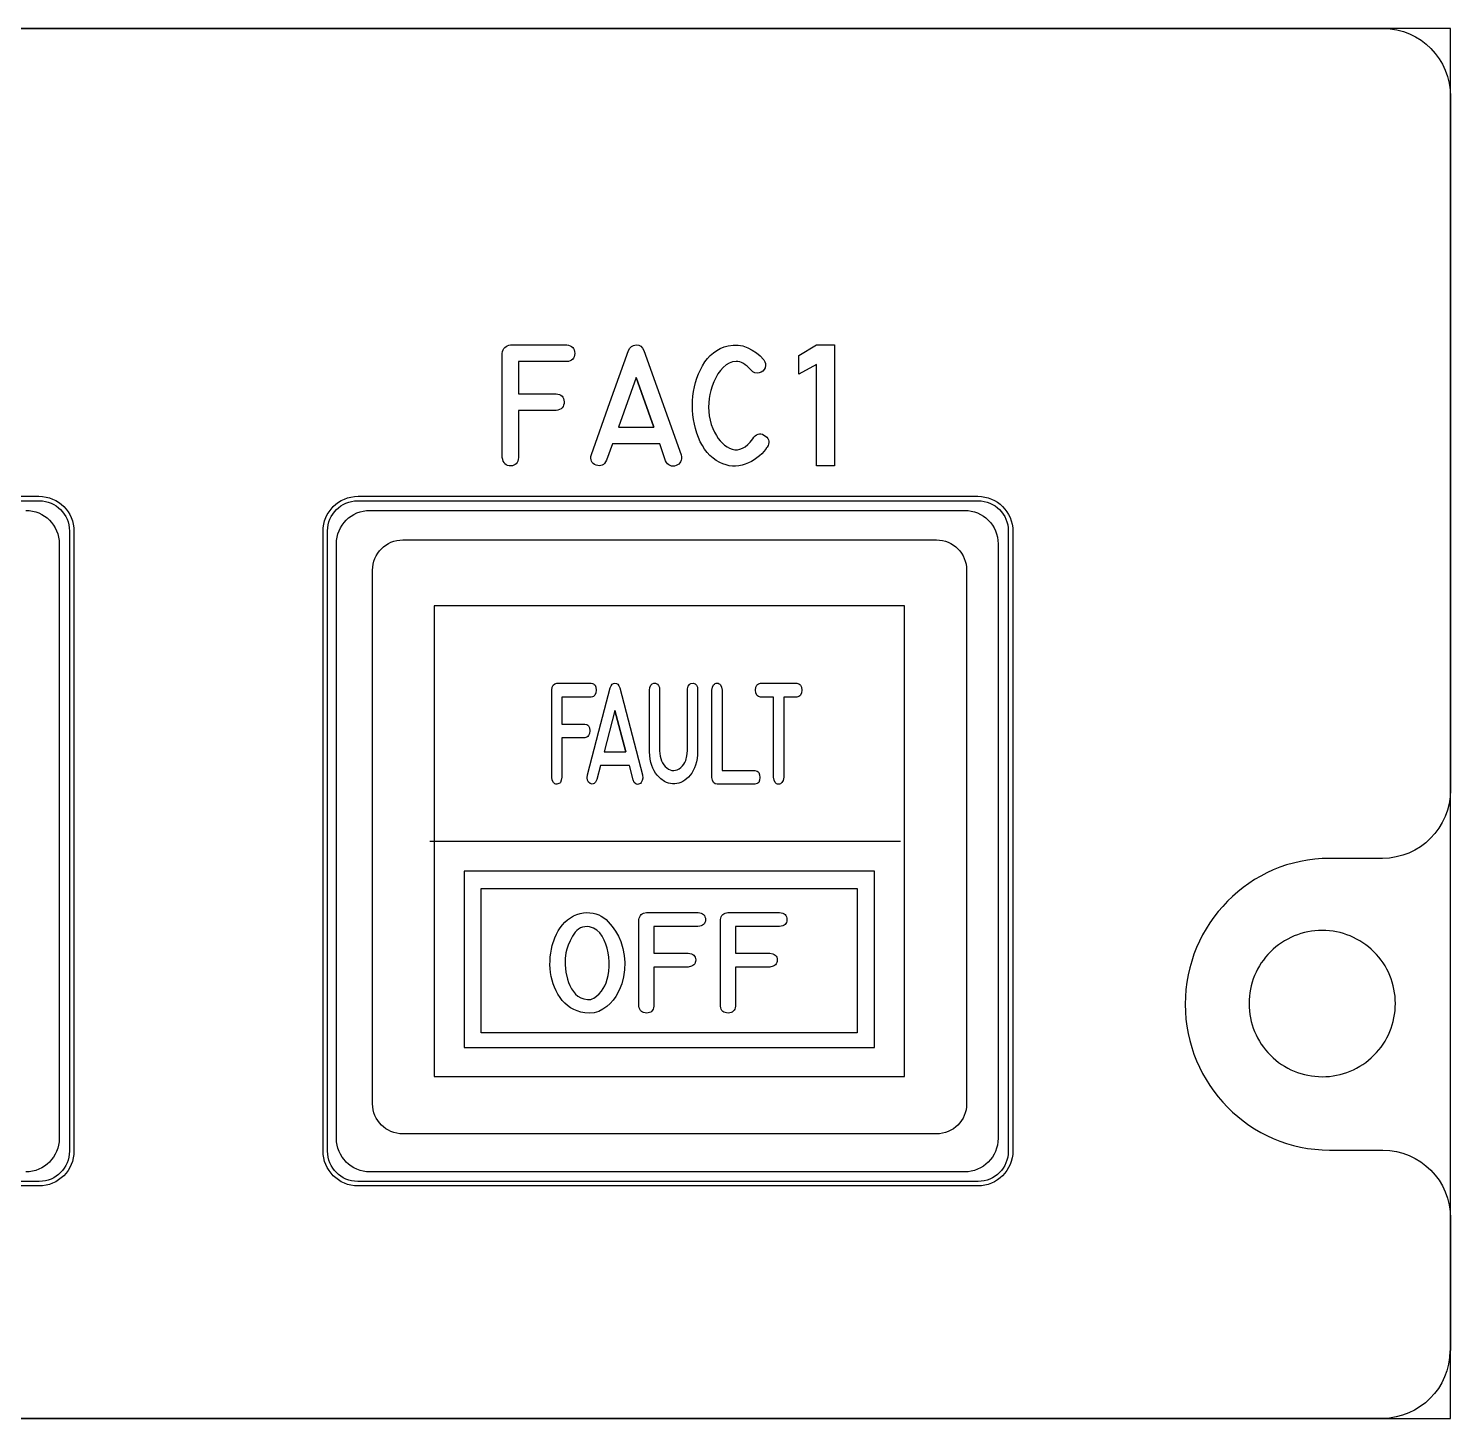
# Model space of a CAD drawing. Extents: x 27 to 704, y 10 to 614.
# Drawn here: x 123.61 to 171.97, y 367.03 to 414.31 of the extents above; entities that cross this region are included whole.
import ezdxf

# ---------------------------------------------------------------- set-up
doc = ezdxf.new("R2010")
doc.units = 0
for name, color, linetype in [('_BACKPANEL', 5, 'CONTINUOUS'), ('_ENGRAVING', 105, 'CONTINUOUS'), ('_LABELS', 30, 'CONTINUOUS'), ('_TOPLAYER', 1, 'CONTINUOUS')]:
    doc.layers.add(name, color=color, linetype=linetype)

msp = doc.modelspace()

# ---------------------------------------------------------------- linework, layer by layer
at = {"layer": '_BACKPANEL'}
for points in [[(26.965, 414.312), (26.965, 409.584), (26.965, 400.128), (26.965, 381.215), (26.965, 376.486), (26.965, 367.03), (171.965, 367.03), (171.965, 376.486), (171.965, 381.215), (171.965, 400.128), (171.965, 409.584), (171.965, 414.312)], [(134.806, 398.246), (155.901, 398.246), (156.006, 398.241), (156.109, 398.225), (156.207, 398.2), (156.302, 398.166), (156.392, 398.122), (156.476, 398.071), (156.555, 398.012), (156.628, 397.946), (156.694, 397.873), (156.753, 397.794), (156.805, 397.709), (156.848, 397.619), (156.882, 397.525), (156.908, 397.426), (156.923, 397.324), (156.928, 397.219), (156.928, 376.124), (156.923, 376.018), (156.908, 375.916), (156.882, 375.817), (156.848, 375.723), (156.805, 375.633), (156.753, 375.548), (156.694, 375.469), (156.628, 375.396), (156.555, 375.33), (156.476, 375.271), (156.392, 375.22), (156.302, 375.177), (156.207, 375.142), (156.109, 375.117), (156.006, 375.101), (155.901, 375.096), (134.806, 375.096), (134.7, 375.101), (134.598, 375.117), (134.499, 375.142), (134.405, 375.177), (134.315, 375.22), (134.23, 375.271), (134.151, 375.33), (134.079, 375.396), (134.012, 375.469), (133.953, 375.548), (133.902, 375.633), (133.859, 375.723), (133.824, 375.817), (133.799, 375.916), (133.784, 376.018), (133.778, 376.124), (133.778, 397.219), (133.784, 397.324), (133.799, 397.426), (133.824, 397.525), (133.859, 397.619), (133.902, 397.709), (133.953, 397.794), (134.012, 397.873), (134.079, 397.946), (134.151, 398.012), (134.23, 398.071), (134.315, 398.122), (134.405, 398.166), (134.499, 398.2), (134.598, 398.225), (134.7, 398.241)]]:
    msp.add_lwpolyline(points, close=True, dxfattribs=at)
msp.add_lwpolyline([(102.88, 398.246), (123.975, 398.246), (124.081, 398.241), (124.183, 398.225), (124.281, 398.2), (124.376, 398.165), (124.466, 398.122), (124.55, 398.071), (124.629, 398.012), (124.702, 397.946), (124.768, 397.873), (124.828, 397.794), (124.879, 397.709), (124.922, 397.619), (124.956, 397.525), (124.982, 397.426), (124.997, 397.324), (125.002, 397.218), (125.002, 376.123), (124.997, 376.018), (124.982, 375.916), (124.956, 375.817), (124.922, 375.723), (124.879, 375.633), (124.828, 375.548), (124.768, 375.469), (124.702, 375.396), (124.629, 375.33), (124.55, 375.271), (124.466, 375.219), (124.376, 375.176), (124.281, 375.142), (124.183, 375.117), (124.081, 375.101), (123.975, 375.096), (102.88, 375.096)], dxfattribs=at)
msp.add_lwpolyline([(167.601, 378.658, 0.414214), (170.09, 381.146, 0.414214), (167.601, 383.634, 0.414214), (165.113, 381.146, 0.414214)], format="xyb", close=True, dxfattribs=at)
at = {"layer": '_ENGRAVING'}
for points in [[(139.721, 399.716), (139.721, 403.26), (139.733, 403.323), (139.752, 403.378), (139.777, 403.425), (139.808, 403.464), (139.847, 403.496), (139.892, 403.52), (139.943, 403.537), (140.001, 403.546), (141.91, 403.546), (141.974, 403.536), (142.03, 403.52), (142.077, 403.495), (142.115, 403.464), (142.145, 403.424), (142.167, 403.378), (142.179, 403.323), (142.184, 403.261), (142.179, 403.2), (142.166, 403.146), (142.145, 403.099), (142.114, 403.06), (142.075, 403.029), (142.027, 403.005), (141.971, 402.989), (141.906, 402.981), (140.275, 402.981), (140.275, 401.882), (141.547, 401.882), (141.611, 401.873), (141.666, 401.858), (141.713, 401.834), (141.752, 401.804), (141.782, 401.767), (141.804, 401.722), (141.818, 401.67), (141.823, 401.611), (141.819, 401.551), (141.807, 401.498), (141.786, 401.452), (141.756, 401.412), (141.717, 401.378), (141.669, 401.352), (141.612, 401.331), (141.547, 401.317), (140.275, 401.317), (140.275, 399.716), (140.266, 399.651), (140.251, 399.594), (140.228, 399.546), (140.198, 399.507), (140.161, 399.476), (140.117, 399.454), (140.066, 399.44), (140.008, 399.435), (139.949, 399.438), (139.897, 399.451), (139.851, 399.472), (139.812, 399.503), (139.78, 399.543), (139.753, 399.591), (139.734, 399.649)], [(142.75, 399.818), (143.382, 401.59), (144.016, 403.361), (144.056, 403.441), (144.113, 403.498), (144.185, 403.533), (144.274, 403.546), (144.363, 403.535), (144.436, 403.501), (144.493, 403.442), (144.534, 403.361), (145.798, 399.808), (145.809, 399.741), (145.81, 399.679), (145.802, 399.624), (145.786, 399.575), (145.76, 399.533), (145.725, 399.496), (145.681, 399.466), (145.629, 399.443), (145.573, 399.427), (145.521, 399.422), (145.472, 399.428), (145.426, 399.444), (145.384, 399.47), (145.344, 399.507), (145.308, 399.554), (145.276, 399.611), (145.073, 400.186), (143.465, 400.186), (143.268, 399.626), (143.235, 399.568), (143.199, 399.52), (143.159, 399.484), (143.115, 399.458), (143.069, 399.442), (143.019, 399.437), (142.966, 399.443), (142.909, 399.46), (142.856, 399.485), (142.812, 399.515), (142.778, 399.551), (142.753, 399.593), (142.738, 399.641), (142.732, 399.694), (142.736, 399.754)], [(148.727, 400.074), (148.709, 400.048), (148.699, 400.033), (148.691, 400.021), (148.621, 399.932), (148.546, 399.849), (148.465, 399.773), (148.379, 399.703), (148.288, 399.64), (148.191, 399.584), (148.089, 399.535), (147.982, 399.492), (147.873, 399.458), (147.764, 399.436), (147.655, 399.426), (147.547, 399.427), (147.439, 399.44), (147.331, 399.465), (147.224, 399.501), (147.118, 399.549), (146.998, 399.617), (146.887, 399.697), (146.783, 399.787), (146.688, 399.888), (146.602, 400), (146.523, 400.123), (146.453, 400.256), (146.391, 400.401), (146.337, 400.552), (146.292, 400.704), (146.254, 400.858), (146.225, 401.014), (146.204, 401.171), (146.192, 401.329), (146.188, 401.489), (146.192, 401.65), (146.204, 401.81), (146.225, 401.967), (146.254, 402.121), (146.292, 402.272), (146.338, 402.419), (146.393, 402.563), (146.456, 402.703), (146.527, 402.84), (146.607, 402.97), (146.695, 403.086), (146.792, 403.19), (146.898, 403.281), (147.012, 403.36), (147.135, 403.426), (147.266, 403.479), (147.405, 403.52), (147.571, 403.545), (147.736, 403.542), (147.901, 403.512), (148.066, 403.454), (148.223, 403.375), (148.366, 403.282), (148.494, 403.174), (148.606, 403.051), (148.616, 403.037), (148.653, 402.976), (148.671, 402.911), (148.671, 402.844), (148.654, 402.773), (148.622, 402.708), (148.578, 402.656), (148.524, 402.618), (148.459, 402.593), (148.384, 402.584), (148.313, 402.596), (148.244, 402.63), (148.178, 402.686), (148.048, 402.822), (147.983, 402.875), (147.919, 402.918), (147.856, 402.95), (147.793, 402.973), (147.731, 402.985), (147.67, 402.987), (147.551, 402.97), (147.438, 402.93), (147.332, 402.867), (147.232, 402.782), (147.139, 402.679), (147.055, 402.562), (146.979, 402.432), (146.911, 402.288), (146.853, 402.14), (146.807, 401.996), (146.774, 401.857), (146.753, 401.723), (146.74, 401.576), (146.737, 401.429), (146.743, 401.282), (146.76, 401.134), (146.787, 400.988), (146.825, 400.846), (146.876, 400.709), (146.938, 400.576), (146.999, 400.467), (147.064, 400.368), (147.133, 400.281), (147.206, 400.203), (147.282, 400.137), (147.362, 400.081), (147.447, 400.037), (147.535, 400.002), (147.624, 399.983), (147.714, 399.981), (147.802, 399.997), (147.89, 400.032), (147.978, 400.085), (148.065, 400.156), (148.152, 400.245), (148.238, 400.353), (148.275, 400.405), (148.322, 400.452), (148.369, 400.486), (148.417, 400.509), (148.466, 400.52), (148.515, 400.52), (148.565, 400.508), (148.615, 400.484), (148.667, 400.448), (148.713, 400.406), (148.748, 400.363), (148.772, 400.318), (148.785, 400.272), (148.787, 400.224), (148.778, 400.175), (148.758, 400.125)], [(151.014, 399.437), (150.4, 399.437), (150.4, 402.882), (149.81, 402.552), (149.81, 403.185), (150.4, 403.546), (151.014, 403.546)], [(144.871, 400.751), (144.272, 402.439), (143.669, 400.751)], [(144.272, 402.439), (144.871, 400.751)], [(134.816, 398.399), (155.891, 398.399), (156.013, 398.393), (156.132, 398.375), (156.246, 398.346), (156.355, 398.306), (156.459, 398.256), (156.558, 398.197), (156.649, 398.128), (156.734, 398.051), (156.81, 397.967), (156.879, 397.875), (156.938, 397.777), (156.988, 397.673), (157.028, 397.564), (157.058, 397.449), (157.076, 397.331), (157.082, 397.209), (157.082, 376.133), (157.076, 376.011), (157.058, 375.893), (157.028, 375.779), (156.988, 375.669), (156.938, 375.565), (156.879, 375.467), (156.81, 375.375), (156.734, 375.291), (156.649, 375.214), (156.558, 375.146), (156.459, 375.086), (156.355, 375.036), (156.246, 374.996), (156.132, 374.967), (156.013, 374.949), (155.891, 374.943), (134.816, 374.943), (134.694, 374.949), (134.575, 374.967), (134.461, 374.996), (134.351, 375.036), (134.247, 375.086), (134.149, 375.146), (134.057, 375.214), (133.973, 375.291), (133.896, 375.375), (133.828, 375.467), (133.768, 375.565), (133.718, 375.669), (133.678, 375.779), (133.649, 375.893), (133.631, 376.011), (133.625, 376.133), (133.625, 397.209), (133.631, 397.331), (133.649, 397.449), (133.678, 397.564), (133.718, 397.673), (133.768, 397.777), (133.828, 397.875), (133.896, 397.967), (133.973, 398.051), (134.057, 398.128), (134.149, 398.197), (134.247, 398.256), (134.351, 398.306), (134.461, 398.346), (134.575, 398.375), (134.694, 398.393)], [(135.224, 397.921), (155.44, 397.921), (155.557, 397.915), (155.67, 397.898), (155.78, 397.87), (155.885, 397.832), (155.985, 397.784), (156.079, 397.727), (156.167, 397.661), (156.248, 397.587), (156.322, 397.506), (156.387, 397.418), (156.444, 397.324), (156.492, 397.224), (156.53, 397.119), (156.559, 397.01), (156.576, 396.896), (156.582, 396.779), (156.582, 376.563), (156.576, 376.446), (156.559, 376.332), (156.53, 376.223), (156.492, 376.118), (156.444, 376.018), (156.387, 375.924), (156.322, 375.836), (156.248, 375.755), (156.167, 375.681), (156.079, 375.616), (155.985, 375.559), (155.885, 375.511), (155.78, 375.472), (155.67, 375.444), (155.557, 375.427), (155.44, 375.421), (135.224, 375.421), (135.107, 375.427), (134.993, 375.444), (134.883, 375.472), (134.778, 375.511), (134.678, 375.559), (134.584, 375.616), (134.496, 375.681), (134.415, 375.755), (134.342, 375.836), (134.276, 375.924), (134.219, 376.018), (134.171, 376.118), (134.133, 376.223), (134.105, 376.332), (134.088, 376.446), (134.082, 376.563), (134.082, 396.779), (134.088, 396.896), (134.105, 397.01), (134.133, 397.119), (134.171, 397.224), (134.219, 397.324), (134.276, 397.418), (134.342, 397.506), (134.415, 397.587), (134.496, 397.661), (134.584, 397.727), (134.678, 397.784), (134.778, 397.832), (134.883, 397.87), (134.993, 397.898), (135.107, 397.915)]]:
    msp.add_lwpolyline(points, close=True, dxfattribs=at)
for points in [[(102.89, 398.399), (123.965, 398.399), (124.087, 398.393), (124.206, 398.375), (124.32, 398.346), (124.43, 398.306), (124.534, 398.256), (124.632, 398.196), (124.723, 398.128), (124.808, 398.051), (124.885, 397.967), (124.953, 397.875), (125.013, 397.777), (125.063, 397.673), (125.102, 397.563), (125.132, 397.449), (125.15, 397.331), (125.156, 397.209), (125.156, 376.133), (125.15, 376.011), (125.132, 375.893), (125.102, 375.778), (125.063, 375.669), (125.013, 375.565), (124.953, 375.467), (124.885, 375.375), (124.808, 375.29), (124.723, 375.214), (124.632, 375.145), (124.534, 375.086), (124.43, 375.036), (124.32, 374.996), (124.206, 374.967), (124.087, 374.949), (123.965, 374.943), (102.89, 374.943)], [(123.514, 397.921), (123.631, 397.915), (123.744, 397.898), (123.854, 397.87), (123.959, 397.831), (124.059, 397.783), (124.153, 397.726), (124.241, 397.661), (124.322, 397.587), (124.396, 397.506), (124.461, 397.418), (124.518, 397.324), (124.566, 397.224), (124.605, 397.119), (124.633, 397.01), (124.65, 396.896), (124.656, 396.779), (124.656, 376.563), (124.65, 376.446), (124.633, 376.332), (124.605, 376.222), (124.566, 376.117), (124.518, 376.018), (124.461, 375.923), (124.396, 375.836), (124.322, 375.755), (124.241, 375.681), (124.153, 375.615), (124.059, 375.558), (123.959, 375.51), (123.854, 375.472), (123.744, 375.444), (123.631, 375.427), (123.514, 375.421)]]:
    msp.add_lwpolyline(points, dxfattribs=at)
at = {"layer": '_LABELS'}
for points in [[(153.401, 378.67), (153.401, 394.672), (137.401, 394.672), (137.401, 378.67)], [(141.401, 388.845), (141.401, 391.805), (141.42, 391.903), (141.455, 391.975), (141.506, 392.022), (141.574, 392.043), (142.747, 392.043), (142.787, 392.035), (142.821, 392.021), (142.85, 392.001), (142.874, 391.975), (142.905, 391.903), (142.916, 391.806), (142.905, 391.709), (142.873, 391.638), (142.849, 391.612), (142.82, 391.592), (142.785, 391.579), (142.745, 391.572), (141.742, 391.572), (141.742, 390.654), (142.524, 390.654), (142.597, 390.633), (142.626, 390.614), (142.65, 390.589), (142.682, 390.52), (142.694, 390.427), (142.684, 390.333), (142.653, 390.261), (142.629, 390.233), (142.599, 390.211), (142.524, 390.182), (141.742, 390.182), (141.742, 388.845), (141.727, 388.743), (141.695, 388.67), (141.672, 388.645), (141.645, 388.626), (141.614, 388.614), (141.578, 388.61), (141.542, 388.613), (141.51, 388.623), (141.482, 388.641), (141.458, 388.667), (141.422, 388.741)], [(142.615, 388.93), (143.003, 390.41), (143.393, 391.889), (143.418, 391.956), (143.453, 392.004), (143.497, 392.033), (143.552, 392.043), (143.607, 392.034), (143.651, 392.005), (143.687, 391.957), (143.712, 391.889), (144.489, 388.922), (144.496, 388.814), (144.481, 388.727), (144.444, 388.661), (144.417, 388.636), (144.385, 388.617), (144.351, 388.604), (144.319, 388.6), (144.288, 388.604), (144.26, 388.617), (144.21, 388.67), (144.168, 388.758), (144.043, 389.237), (143.055, 389.237), (142.934, 388.769), (142.891, 388.681), (142.866, 388.651), (142.84, 388.629), (142.811, 388.616), (142.78, 388.612), (142.748, 388.617), (142.713, 388.631), (142.653, 388.677), (142.617, 388.742), (142.604, 388.827)], [(146.362, 389.739), (146.362, 389.706), (146.357, 389.605), (146.342, 389.481), (146.319, 389.365), (146.291, 389.258), (146.256, 389.159), (146.215, 389.068), (146.167, 388.986), (146.113, 388.913), (146.053, 388.847), (145.924, 388.742), (145.858, 388.701), (145.791, 388.668), (145.723, 388.644), (145.654, 388.627), (145.584, 388.619), (145.512, 388.619), (145.441, 388.627), (145.372, 388.643), (145.304, 388.667), (145.237, 388.699), (145.109, 388.788), (144.987, 388.909), (144.931, 388.981), (144.881, 389.061), (144.839, 389.149), (144.803, 389.245), (144.774, 389.348), (144.752, 389.46), (144.737, 389.579), (144.728, 389.706), (144.728, 389.739), (144.728, 391.808), (144.741, 391.899), (144.775, 391.974), (144.819, 392.022), (144.872, 392.043), (144.935, 392.038), (144.994, 392.01), (145.036, 391.962), (145.061, 391.895), (145.07, 391.808), (145.07, 389.739), (145.092, 389.558), (145.113, 389.477), (145.14, 389.402), (145.174, 389.333), (145.215, 389.27), (145.262, 389.213), (145.315, 389.162), (145.373, 389.12), (145.431, 389.091), (145.489, 389.075), (145.549, 389.071), (145.609, 389.079), (145.67, 389.1), (145.731, 389.133), (145.794, 389.179), (145.846, 389.228), (145.891, 389.284), (145.929, 389.347), (145.959, 389.417), (146.001, 389.571), (146.022, 389.739), (146.022, 391.808), (146.024, 391.854), (146.046, 391.943), (146.084, 392.003), (146.109, 392.023), (146.137, 392.036), (146.207, 392.04), (146.275, 392.018), (146.302, 391.998), (146.323, 391.972), (146.353, 391.902), (146.362, 391.808)], [(147.023, 388.605), (146.957, 388.624), (146.906, 388.67), (146.87, 388.741), (146.851, 388.838), (146.851, 391.805), (146.872, 391.91), (146.908, 391.985), (146.932, 392.011), (146.96, 392.029), (146.992, 392.04), (147.028, 392.042), (147.064, 392.038), (147.095, 392.026), (147.122, 392.007), (147.145, 391.981), (147.178, 391.907), (147.193, 391.805), (147.193, 389.073), (148.312, 389.075), (148.387, 389.05), (148.417, 389.028), (148.441, 389.001), (148.472, 388.929), (148.482, 388.834), (148.471, 388.739), (148.439, 388.67), (148.414, 388.644), (148.385, 388.625), (148.311, 388.605)], [(148.948, 388.841), (148.948, 391.57), (148.503, 391.57), (148.429, 391.592), (148.4, 391.612), (148.376, 391.638), (148.344, 391.709), (148.334, 391.806), (148.345, 391.902), (148.376, 391.974), (148.4, 392), (148.429, 392.021), (148.503, 392.043), (149.733, 392.043), (149.807, 392.021), (149.836, 392.001), (149.859, 391.975), (149.891, 391.903), (149.901, 391.806), (149.891, 391.709), (149.86, 391.637), (149.836, 391.611), (149.807, 391.591), (149.773, 391.577), (149.733, 391.57), (149.29, 391.57), (149.29, 388.841), (149.268, 388.737), (149.231, 388.664), (149.207, 388.638), (149.179, 388.62), (149.147, 388.609), (149.111, 388.607), (149.075, 388.611), (149.044, 388.622), (149.017, 388.641), (148.995, 388.667), (148.963, 388.74)], [(143.919, 389.709), (143.551, 391.119), (143.18, 389.709)], [(143.551, 391.119), (143.919, 389.709)], [(138.428, 385.654), (138.428, 385.512), (138.428, 379.654), (152.375, 379.654), (152.375, 385.654)], [(138.999, 385.056), (151.785, 385.056), (151.785, 380.154), (138.999, 380.154)], [(143.752, 383.255), (143.822, 383.021), (143.867, 382.784), (143.885, 382.542), (143.878, 382.295), (143.844, 382.052), (143.783, 381.82), (143.696, 381.598), (143.581, 381.388), (143.493, 381.265), (143.391, 381.152), (143.273, 381.048), (143.141, 380.954), (142.998, 380.879), (142.847, 380.834), (142.689, 380.817), (142.524, 380.829), (142.391, 380.856), (142.266, 380.895), (142.149, 380.944), (142.04, 381.005), (141.938, 381.076), (141.845, 381.159), (141.76, 381.252), (141.683, 381.356), (141.614, 381.467), (141.553, 381.582), (141.499, 381.699), (141.454, 381.82), (141.416, 381.943), (141.386, 382.07), (141.363, 382.2), (141.349, 382.333), (141.342, 382.467), (141.343, 382.6), (141.351, 382.732), (141.367, 382.864), (141.39, 382.995), (141.422, 383.124), (141.507, 383.381), (141.56, 383.505), (141.622, 383.619), (141.69, 383.725), (141.766, 383.822), (141.85, 383.911), (141.941, 383.99), (142.04, 384.061), (142.146, 384.124), (142.254, 384.173), (142.364, 384.209), (142.478, 384.23), (142.593, 384.237), (142.702, 384.232), (142.806, 384.218), (142.905, 384.194), (142.999, 384.16), (143.087, 384.116), (143.171, 384.063), (143.249, 384), (143.322, 383.928), (143.455, 383.77), (143.571, 383.605), (143.67, 383.433)], [(144.365, 381.057), (144.365, 384), (144.376, 384.052), (144.393, 384.098), (144.416, 384.137), (144.445, 384.17), (144.48, 384.196), (144.522, 384.216), (144.622, 384.237), (146.377, 384.237), (146.436, 384.229), (146.487, 384.215), (146.53, 384.195), (146.566, 384.169), (146.593, 384.136), (146.613, 384.097), (146.625, 384.052), (146.629, 384.001), (146.625, 383.95), (146.613, 383.905), (146.593, 383.866), (146.565, 383.834), (146.529, 383.808), (146.485, 383.788), (146.433, 383.775), (146.373, 383.768), (144.874, 383.768), (144.874, 382.856), (146.043, 382.856), (146.153, 382.835), (146.196, 382.816), (146.232, 382.791), (146.26, 382.76), (146.28, 382.723), (146.292, 382.68), (146.297, 382.631), (146.294, 382.581), (146.283, 382.537), (146.263, 382.499), (146.235, 382.465), (146.2, 382.438), (146.156, 382.415), (146.043, 382.387), (144.874, 382.387), (144.874, 381.057), (144.866, 381.003), (144.852, 380.957), (144.831, 380.917), (144.804, 380.884), (144.77, 380.858), (144.729, 380.84), (144.682, 380.828), (144.628, 380.824), (144.574, 380.827), (144.527, 380.837), (144.485, 380.855), (144.449, 380.881), (144.419, 380.914), (144.395, 380.954), (144.377, 381.002)], [(147.136, 381.057), (147.136, 384), (147.148, 384.052), (147.165, 384.098), (147.188, 384.137), (147.217, 384.17), (147.252, 384.196), (147.294, 384.216), (147.394, 384.237), (149.149, 384.237), (149.208, 384.229), (149.259, 384.215), (149.302, 384.195), (149.338, 384.169), (149.365, 384.136), (149.385, 384.097), (149.397, 384.052), (149.401, 384.001), (149.397, 383.95), (149.385, 383.905), (149.365, 383.866), (149.337, 383.834), (149.301, 383.808), (149.257, 383.788), (149.205, 383.775), (149.145, 383.768), (147.646, 383.768), (147.646, 382.856), (148.815, 382.856), (148.925, 382.835), (148.968, 382.816), (149.004, 382.791), (149.032, 382.76), (149.052, 382.723), (149.064, 382.68), (149.069, 382.631), (149.066, 382.581), (149.055, 382.537), (149.035, 382.499), (149.007, 382.465), (148.972, 382.438), (148.928, 382.415), (148.815, 382.387), (147.646, 382.387), (147.646, 381.057), (147.638, 381.003), (147.624, 380.957), (147.603, 380.917), (147.575, 380.884), (147.541, 380.858), (147.501, 380.84), (147.454, 380.828), (147.4, 380.824), (147.346, 380.827), (147.298, 380.837), (147.257, 380.855), (147.221, 380.881), (147.191, 380.914), (147.167, 380.954), (147.149, 381.002)], [(142.608, 383.763), (142.527, 383.758), (142.451, 383.743), (142.381, 383.717), (142.315, 383.681), (142.254, 383.634), (142.199, 383.578), (142.148, 383.51), (142.103, 383.433), (142.025, 383.274), (141.963, 383.127), (141.917, 382.992), (141.886, 382.869), (141.863, 382.681), (141.861, 382.457), (141.885, 382.217), (141.937, 381.979), (141.975, 381.864), (142.021, 381.755), (142.075, 381.651), (142.138, 381.554), (142.211, 381.467), (142.293, 381.396), (142.386, 381.342), (142.49, 381.303), (142.613, 381.281), (142.671, 381.281), (142.726, 381.289), (142.78, 381.304), (142.831, 381.327), (142.928, 381.395), (143.014, 381.48), (143.089, 381.566), (143.153, 381.656), (143.206, 381.748), (143.25, 381.852), (143.287, 381.97), (143.316, 382.103), (143.338, 382.252), (143.35, 382.408), (143.351, 382.564), (143.342, 382.719), (143.321, 382.875), (143.289, 383.027), (143.245, 383.171), (143.188, 383.307), (143.119, 383.436), (143.036, 383.549), (142.937, 383.64), (142.822, 383.708), (142.691, 383.753)]]:
    msp.add_lwpolyline(points, close=True, dxfattribs=at)
msp.add_lwpolyline([(137.262, 386.671), (153.262, 386.671)], dxfattribs=at)
at = {"layer": '_TOPLAYER'}
msp.add_lwpolyline([(30.591, 414.313), (169.679, 414.311), (169.915, 414.299), (170.144, 414.263), (170.364, 414.206), (170.575, 414.128), (170.775, 414.03), (170.962, 413.913), (171.137, 413.779), (171.299, 413.629), (171.445, 413.463), (171.575, 413.284), (171.688, 413.092), (171.782, 412.888), (171.858, 412.674), (171.913, 412.451), (171.947, 412.22), (171.959, 411.982), (171.959, 409.663), (171.965, 394.738), (171.965, 390.737), (171.965, 388.413), (171.953, 388.174), (171.918, 387.943), (171.861, 387.72), (171.783, 387.506), (171.686, 387.302), (171.57, 387.11), (171.436, 386.931), (171.287, 386.766), (171.123, 386.615), (170.944, 386.481), (170.753, 386.364), (170.551, 386.266), (170.338, 386.188), (170.116, 386.131), (169.886, 386.095), (169.649, 386.083), (167.848, 386.083), (167.596, 386.077), (167.346, 386.057), (167.101, 386.026), (166.859, 385.982), (166.622, 385.926), (166.389, 385.859), (166.161, 385.781), (165.938, 385.691), (165.721, 385.592), (165.51, 385.482), (165.304, 385.362), (165.105, 385.232), (164.913, 385.093), (164.728, 384.946), (164.55, 384.789), (164.379, 384.625), (164.217, 384.452), (164.063, 384.272), (163.917, 384.084), (163.78, 383.89), (163.653, 383.688), (163.534, 383.481), (163.426, 383.267), (163.328, 383.047), (163.24, 382.822), (163.163, 382.592), (163.097, 382.358), (163.042, 382.118), (162.999, 381.875), (162.968, 381.628), (162.949, 381.377), (162.942, 381.123), (162.949, 380.869), (162.968, 380.618), (162.999, 380.371), (163.042, 380.127), (163.097, 379.888), (163.163, 379.653), (163.24, 379.423), (163.328, 379.198), (163.426, 378.979), (163.534, 378.765), (163.653, 378.557), (163.78, 378.356), (163.917, 378.162), (164.063, 377.974), (164.217, 377.794), (164.379, 377.621), (164.55, 377.457), (164.728, 377.3), (164.913, 377.153), (165.105, 377.014), (165.304, 376.885), (165.51, 376.765), (165.721, 376.655), (165.938, 376.555), (166.161, 376.466), (166.389, 376.388), (166.622, 376.32), (166.859, 376.265), (167.101, 376.221), (167.346, 376.189), (167.596, 376.17), (167.848, 376.163), (169.661, 376.163), (169.897, 376.15), (170.126, 376.114), (170.347, 376.056), (170.559, 375.977), (170.76, 375.879), (170.95, 375.762), (171.128, 375.627), (171.291, 375.477), (171.44, 375.312), (171.573, 375.133), (171.688, 374.941), (171.785, 374.738), (171.862, 374.524), (171.919, 374.302), (171.954, 374.071), (171.966, 373.834), (171.966, 371.83), (171.965, 370.658), (171.966, 369.348), (171.946, 369.337), (171.932, 369.104), (171.897, 368.877), (171.839, 368.658), (171.762, 368.447), (171.665, 368.247), (171.551, 368.058), (171.419, 367.881), (171.271, 367.718), (171.109, 367.569), (170.933, 367.436), (170.744, 367.32), (170.544, 367.222), (170.334, 367.143), (170.114, 367.084), (169.887, 367.046), (169.652, 367.031), (168.741, 367.03), (30.184, 367.03)], dxfattribs=at)
msp.add_lwpolyline([(136.336, 396.915), (154.485, 396.915), (154.591, 396.909), (154.693, 396.894), (154.791, 396.869), (154.885, 396.834), (154.975, 396.791), (155.059, 396.74), (155.138, 396.681), (155.211, 396.615), (155.277, 396.542), (155.336, 396.463), (155.387, 396.379), (155.43, 396.289), (155.465, 396.195), (155.49, 396.096), (155.505, 395.994), (155.511, 395.889), (155.511, 377.74), (155.505, 377.635), (155.49, 377.533), (155.465, 377.434), (155.43, 377.34), (155.387, 377.25), (155.336, 377.166), (155.277, 377.087), (155.211, 377.014), (155.138, 376.948), (155.059, 376.889), (154.975, 376.838), (154.885, 376.795), (154.791, 376.761), (154.693, 376.735), (154.591, 376.72), (154.485, 376.715), (136.336, 376.715), (136.231, 376.72), (136.129, 376.735), (136.03, 376.761), (135.936, 376.795), (135.847, 376.838), (135.762, 376.889), (135.683, 376.948), (135.61, 377.014), (135.544, 377.087), (135.485, 377.166), (135.434, 377.25), (135.391, 377.34), (135.357, 377.434), (135.331, 377.533), (135.316, 377.635), (135.311, 377.74), (135.311, 395.889), (135.316, 395.994), (135.331, 396.096), (135.357, 396.195), (135.391, 396.289), (135.434, 396.379), (135.485, 396.463), (135.544, 396.542), (135.61, 396.615), (135.683, 396.681), (135.762, 396.74), (135.847, 396.791), (135.936, 396.834), (136.03, 396.869), (136.129, 396.894), (136.231, 396.909)], close=True, dxfattribs=at)

doc.saveas('drawing.dxf')
